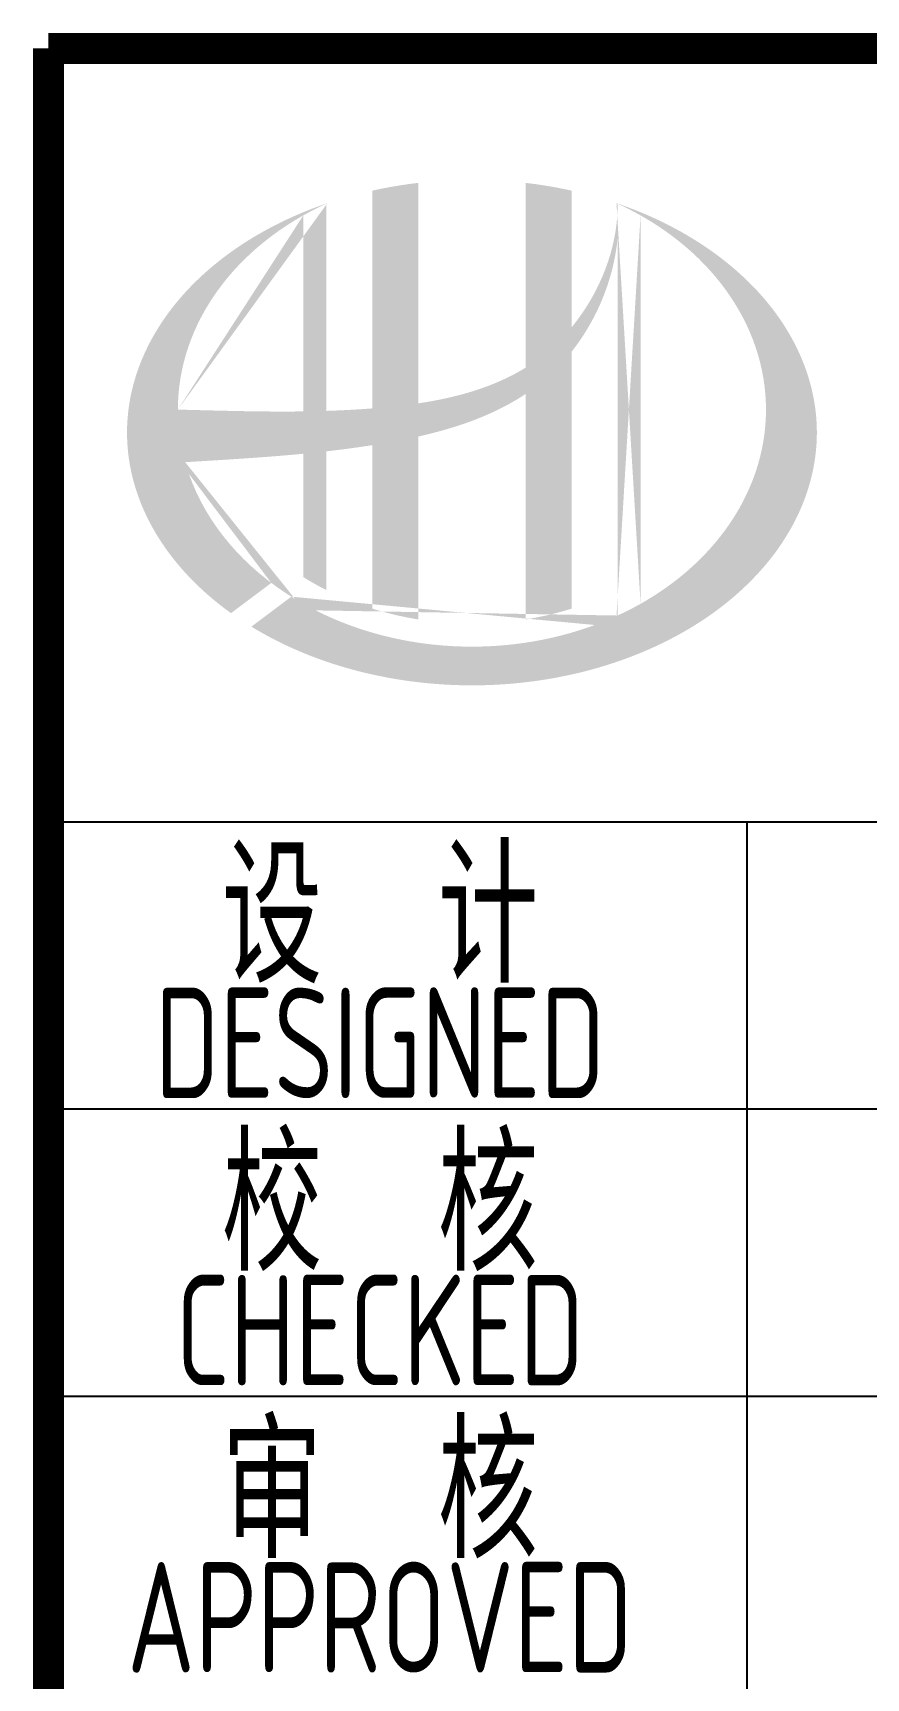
# Model space of a CAD drawing. Extents: x 5904849 to 6011887, y -826029 to -177002.
# Drawn here: x 5945214 to 5947099, y -493543 to -489821 of the extents above; entities that cross this region are included whole.
import ezdxf
from ezdxf.enums import TextEntityAlignment as Align

# ---------------------------------------------------------------- set-up
doc = ezdxf.new("R2010")
doc.units = 0
doc.header["$LTSCALE"] = 1000
doc.header["$MEASUREMENT"] = 0
doc.layers.get('0').update_dxf_attribs({"linetype": 'CONTINUOUS'})
doc.styles.add('AHD', font='sceie.shx', dxfattribs={"width": 0.7, "bigfont": 'sceic.shx'})

msp = doc.modelspace()

# ---------------------------------------------------------------- hatches: boundary and pattern name
h = msp.add_hatch(color=256)
edge = h.paths.add_edge_path()
edge.add_spline(control_points=[(5946085.9, -490733.9), (5946092, -490732.6), (5946098.1, -490731.1), (5946147.2, -490719.2), (5946189.8, -490706.3), (5946264.8, -490675.1), (5946297.7, -490658.2), (5946328.6, -490637.6)], knot_values=[61.629012, 61.629012, 61.629012, 61.629012, 63.330431, 63.330431, 75.353634, 75.353634, 85.398649, 85.398649, 85.398649, 85.398649], degree=3, periodic=0)
edge.add_line((5946328.6, -490637.6), (5946328.6, -491147.8))
edge.add_spline(control_points=[(5946328.6, -491147.8), (5946345.7, -491145.1), (5946362.7, -491141.7), (5946397.5, -491133.7), (5946415.2, -491128.8), (5946432.6, -491123.4)], knot_values=[4.908456, 4.908456, 4.908456, 4.908456, 4.992821, 4.992821, 5.083034, 5.083034, 5.083034, 5.083034], degree=3, periodic=0)
edge.add_line((5946432.6, -491123.4), (5946432.6, -490542))
edge.add_spline(control_points=[(5946432.6, -490542), (5946441.2, -490531), (5946449.4, -490519.7), (5946475.5, -490480), (5946491.2, -490450), (5946520.4, -490377.3), (5946531.6, -490333.5), (5946536.3, -490288.2), (5946536.4, -490286.9), (5946536.6, -490285.6)], knot_values=[97.991744, 97.991744, 97.991744, 97.991744, 101.64219, 101.64219, 110.337975, 110.337975, 121.934322, 121.934322, 122.270691, 122.270691, 122.270691, 122.270691], degree=3, periodic=0)
edge.add_line((5946536.6, -490285.6), (5946536.6, -490215.2))
edge.add_spline(control_points=[(5946536.6, -490215.2), (5946536.5, -490222.8), (5946536.1, -490230.5), (5946535.5, -490238.2)], knot_values=[126.194075, 126.194075, 126.194075, 126.194075, 128.396762, 128.396762, 128.396762, 128.396762], degree=3, periodic=0)
edge.add_spline(control_points=[(5946535.5, -490238.2), (5946535.1, -490244.4), (5946534.5, -490250.6), (5946533.7, -490256.8)], knot_values=[124.417049, 124.417049, 124.417049, 124.417049, 126.194075, 126.194075, 126.194075, 126.194075], degree=3, periodic=0)
edge.add_spline(control_points=[(5946533.7, -490256.8), (5946532.5, -490265.9), (5946531.1, -490275.1), (5946529.3, -490284.2)], knot_values=[121.80529, 121.80529, 121.80529, 121.80529, 124.417049, 124.417049, 124.417049, 124.417049], degree=3, periodic=0)
edge.add_spline(control_points=[(5946529.3, -490284.2), (5946526.9, -490296.3), (5946524, -490308.4), (5946520.5, -490320.5)], knot_values=[118.31574, 118.31574, 118.31574, 118.31574, 121.80529, 121.80529, 121.80529, 121.80529], degree=3, periodic=0)
edge.add_spline(control_points=[(5946520.5, -490320.5), (5946517, -490332.6), (5946512.9, -490344.6), (5946508.4, -490356.5)], knot_values=[114.795988, 114.795988, 114.795988, 114.795988, 118.31574, 118.31574, 118.31574, 118.31574], degree=3, periodic=0)
edge.add_spline(control_points=[(5946508.4, -490356.5), (5946503.9, -490368.2), (5946498.9, -490379.7), (5946493.5, -490391)], knot_values=[111.329641, 111.329641, 111.329641, 111.329641, 114.795988, 114.795988, 114.795988, 114.795988], degree=3, periodic=0)
edge.add_spline(control_points=[(5946493.5, -490391), (5946488, -490402.6), (5946481.9, -490413.9), (5946475.5, -490425)], knot_values=[107.79529, 107.79529, 107.79529, 107.79529, 111.329641, 111.329641, 111.329641, 111.329641], degree=3, periodic=0)
edge.add_spline(control_points=[(5946475.5, -490425), (5946469.2, -490435.8), (5946462.5, -490446.4), (5946455.3, -490456.6)], knot_values=[104.343579, 104.343579, 104.343579, 104.343579, 107.79529, 107.79529, 107.79529, 107.79529], degree=3, periodic=0)
edge.add_spline(control_points=[(5946455.3, -490456.6), (5946448.1, -490467), (5946440.5, -490477.1), (5946432.6, -490486.8)], knot_values=[100.8507, 100.8507, 100.8507, 100.8507, 104.343579, 104.343579, 104.343579, 104.343579], degree=3, periodic=0)
edge.add_line((5946432.6, -490486.8), (5946432.6, -490177.5))
edge.add_spline(control_points=[(5946432.6, -490177.5), (5946398.5, -490169.9), (5946363.7, -490164.1), (5946328.6, -490160)], knot_values=[4.423999, 4.423999, 4.423999, 4.423999, 4.558741, 4.558741, 4.558741, 4.558741], degree=3, periodic=0)
edge.add_line((5946328.6, -490160), (5946328.6, -490578.1))
edge.add_spline(control_points=[(5946328.6, -490578.1), (5946256.6, -490622.7), (5946172.4, -490645.9), (5946085.9, -490658.9)], knot_values=[63.246215, 63.246215, 63.246215, 63.246215, 87.689124, 87.689124, 87.689124, 87.689124], degree=3, periodic=0)
edge.add_line((5946085.9, -490658.9), (5946085.9, -490160))
edge.add_spline(control_points=[(5946085.9, -490160), (5946050.7, -490164.1), (5946015.9, -490169.9), (5945981.9, -490177.5)], knot_values=[4.866038, 4.866038, 4.866038, 4.866038, 5.000777, 5.000777, 5.000777, 5.000777], degree=3, periodic=0)
edge.add_line((5945981.9, -490177.5), (5945981.9, -490670.3))
edge.add_spline(control_points=[(5945981.9, -490670.3), (5945980.2, -490670.5), (5945945.3, -490673.1), (5945910.6, -490674.8), (5945877.9, -490675.9)], knot_values=[43.657356, 43.657356, 43.657356, 43.657356, 44.134253, 53.497092, 53.497092, 53.497092, 53.497092], degree=3, periodic=0)
edge.add_line((5945877.9, -490675.9), (5945877.9, -490206.8))
edge.add_spline(control_points=[(5945877.9, -490206.8), (5945860.8, -490212.6), (5945844.1, -490218.9), (5945827.7, -490225.6)], knot_values=[5.14157, 5.14157, 5.14157, 5.14157, 5.212921, 5.212921, 5.212921, 5.212921], degree=3, periodic=0)
edge.add_spline(control_points=[(5945827.7, -490225.6), (5945820.8, -490228.5), (5945813.9, -490231.4), (5945781.7, -490245.6), (5945757.2, -490257.8), (5945733.7, -490271)], knot_values=[5.212921, 5.212921, 5.212921, 5.212921, 5.24296, 5.24296, 5.355623, 5.355623, 5.355623, 5.355623], degree=3, periodic=0)
edge.add_spline(control_points=[(5945733.7, -490271), (5945718.8, -490279.4), (5945704.4, -490288.1), (5945690.4, -490297.2)], knot_values=[5.355623, 5.355623, 5.355623, 5.355623, 5.426974, 5.426974, 5.426974, 5.426974], degree=3, periodic=0)
edge.add_spline(control_points=[(5945690.4, -490297.2), (5945683, -490302), (5945675.7, -490307), (5945662.2, -490316.4), (5945656, -490321), (5945649.8, -490325.6)], knot_values=[5.426974, 5.426974, 5.426974, 5.426974, 5.464765, 5.464765, 5.498325, 5.498325, 5.498325, 5.498325], degree=3, periodic=0)
edge.add_spline(control_points=[(5945649.8, -490325.6), (5945623.8, -490345.1), (5945599.7, -490366), (5945577.8, -490388)], knot_values=[5.498325, 5.498325, 5.498325, 5.498325, 5.641027, 5.641027, 5.641027, 5.641027], degree=3, periodic=0)
edge.add_spline(control_points=[(5945577.8, -490388), (5945570.8, -490395), (5945564, -490402.1), (5945543.6, -490424.7), (5945530.7, -490440.5), (5945518.9, -490456.7)], knot_values=[5.641027, 5.641027, 5.641027, 5.641027, 5.686569, 5.686569, 5.783729, 5.783729, 5.783729, 5.783729], degree=3, periodic=0)
edge.add_spline(control_points=[(5945518.9, -490456.7), (5945503.8, -490477.5), (5945490.5, -490498.9), (5945477.4, -490523.8), (5945475.8, -490527), (5945474.2, -490530.2)], knot_values=[5.783729, 5.783729, 5.783729, 5.783729, 5.908374, 5.908374, 5.92643, 5.92643, 5.92643, 5.92643], degree=3, periodic=0)
edge.add_spline(control_points=[(5945474.2, -490530.2), (5945461.7, -490555.3), (5945451.7, -490580.9), (5945444.2, -490606.9)], knot_values=[5.92643, 5.92643, 5.92643, 5.92643, 6.069132, 6.069132, 6.069132, 6.069132], degree=3, periodic=0)
edge.add_spline(control_points=[(5945444.2, -490606.9), (5945440.9, -490618), (5945438.2, -490629.1), (5945432.8, -490655.3), (5945430.5, -490670.3), (5945429.1, -490685.4)], knot_values=[6.069132, 6.069132, 6.069132, 6.069132, 6.130179, 6.130179, 6.211834, 6.211834, 6.211834, 6.211834], degree=3, periodic=0)
edge.add_spline(control_points=[(5945429.1, -490685.4), (5945427.9, -490698.6), (5945427.2, -490711.8), (5945427.2, -490725)], knot_values=[6.211834, 6.211834, 6.211834, 6.211834, 6.283185, 6.283185, 6.283185, 6.283185], degree=3, periodic=0)
edge.add_spline(control_points=[(5945427.2, -490725), (5945427.2, -490734.3), (5945427.5, -490743.6), (5945428.2, -490753)], knot_values=[6.283185, 6.283185, 6.283185, 6.283185, 6.333655, 6.333655, 6.333655, 6.333655], degree=3, periodic=0)
edge.add_spline(control_points=[(5945428.2, -490753), (5945429.4, -490771.6), (5945431.9, -490790.2), (5945435.7, -490808.7)], knot_values=[6.333655, 6.333655, 6.333655, 6.333655, 6.434594, 6.434594, 6.434594, 6.434594], degree=3, periodic=0)
edge.add_spline(control_points=[(5945435.7, -490808.7), (5945435.9, -490809.9), (5945436.2, -490811.2), (5945440.1, -490829.7), (5945444.9, -490846.8), (5945450.8, -490863.9)], knot_values=[6.434594, 6.434594, 6.434594, 6.434594, 6.441278, 6.441278, 6.535532, 6.535532, 6.535532, 6.535532], degree=3, periodic=0)
edge.add_spline(control_points=[(5945450.8, -490863.9), (5945457, -490882.1), (5945464.5, -490900.1), (5945473.3, -490917.9)], knot_values=[6.535532, 6.535532, 6.535532, 6.535532, 6.636471, 6.636471, 6.636471, 6.636471], degree=3, periodic=0)
edge.add_spline(control_points=[(5945473.3, -490917.9), (5945475.5, -490922.4), (5945477.8, -490926.9), (5945487.1, -490944.5), (5945494.8, -490957.5), (5945503.2, -490970.4)], knot_values=[6.636471, 6.636471, 6.636471, 6.636471, 6.661894, 6.661894, 6.73741, 6.73741, 6.73741, 6.73741], degree=3, periodic=0)
edge.add_spline(control_points=[(5945503.2, -490970.4), (5945514.4, -490987.6), (5945526.7, -491004.4), (5945540.3, -491020.7)], knot_values=[6.73741, 6.73741, 6.73741, 6.73741, 6.838349, 6.838349, 6.838349, 6.838349], degree=3, periodic=0)
edge.add_spline(control_points=[(5945540.3, -491020.7), (5945546.2, -491027.9), (5945552.3, -491035), (5945566.8, -491050.9), (5945575.4, -491059.7), (5945584.3, -491068.4)], knot_values=[6.838349, 6.838349, 6.838349, 6.838349, 6.88251, 6.88251, 6.939288, 6.939288, 6.939288, 6.939288], degree=3, periodic=0)
edge.add_spline(control_points=[(5945584.3, -491068.4), (5945600, -491083.8), (5945616.9, -491098.6), (5945634.8, -491112.8)], knot_values=[6.939288, 6.939288, 6.939288, 6.939288, 7.040227, 7.040227, 7.040227, 7.040227], degree=3, periodic=0)
edge.add_spline(control_points=[(5945634.8, -491112.8), (5945643.7, -491119.9), (5945652.9, -491126.8), (5945662.4, -491133.6)], knot_values=[7.040227, 7.040227, 7.040227, 7.040227, 7.090696, 7.090696, 7.090696, 7.090696], degree=3, periodic=0)
edge.add_line((5945662.4, -491133.6), (5945753.5, -491065.2))
edge.add_ellipse((5946207.2, -490673), major_axis=(665, 0), ratio=0.806676, start_angle=192.819, end_angle=226.9853, ccw=False)
edge.add_spline(control_points=[(5945558.8, -490792), (5945582.8, -490790.5), (5945606.9, -490789.1), (5945695.6, -490783.5), (5945760.4, -490779.2), (5945825.9, -490772.9)], knot_values=[11.398263, 11.398263, 11.398263, 11.398263, 18.40729, 18.40729, 37.18094, 37.18094, 37.18094, 37.18094], degree=3, periodic=0)
edge.add_line((5945825.9, -490772.9), (5945825.9, -491052))
edge.add_spline(control_points=[(5945825.9, -491052), (5945829.4, -491054.2), (5945833, -491056.4), (5945850, -491066.6), (5945863.8, -491074.2), (5945877.9, -491081.3)], knot_values=[4.049945, 4.049945, 4.049945, 4.049945, 4.072021, 4.072021, 4.153257, 4.153257, 4.153257, 4.153257], degree=3, periodic=0)
edge.add_line((5945877.9, -491081.3), (5945877.9, -490767.4))
edge.add_spline(control_points=[(5945877.9, -490767.4), (5945910.1, -490763.8), (5945942.5, -490759.5), (5945977.3, -490754.2), (5945979.6, -490753.8), (5945981.9, -490753.5)], knot_values=[42.135009, 42.135009, 42.135009, 42.135009, 51.307228, 51.307228, 51.948574, 51.948574, 51.948574, 51.948574], degree=3, periodic=0)
edge.add_line((5945981.9, -490753.5), (5945981.9, -491123.4))
edge.add_spline(control_points=[(5945981.9, -491123.4), (5946015.5, -491133.9), (5946050.4, -491142.1), (5946085.9, -491147.8)], knot_values=[4.34174, 4.34174, 4.34174, 4.34174, 4.516316, 4.516316, 4.516316, 4.516316], degree=3, periodic=0)
edge.add_line((5946085.9, -491147.8), (5946085.9, -490733.9))
edge = h.paths.add_edge_path(flags=16)
edge.add_ellipse((5946207.2, -490673), major_axis=(665, 0), ratio=0.806676, start_angle=124.9875, end_angle=179.999, ccw=False)
edge.add_line((5945825.9, -490233.5), (5945825.9, -490677.1))
edge.add_spline(control_points=[(5945825.9, -490677.1), (5945730.5, -490678.4), (5945636.6, -490675.3), (5945542.2, -490673)], knot_values=[11.27373, 11.27373, 11.27373, 11.27373, 38.687513, 38.687513, 38.687513, 38.687513], degree=3, periodic=0)
edge = h.paths.add_edge_path()
edge.add_spline(control_points=[(5945708.4, -491164.1), (5945739.4, -491183.1), (5945772.6, -491200.4), (5945857.2, -491237.6), (5945910.5, -491255.4), (5946021.2, -491282), (5946078.7, -491290.7), (5946194.8, -491298.5), (5946253.5, -491297.6), (5946369, -491286.1), (5946425.9, -491275.6), (5946534.9, -491245.5), (5946587.1, -491226), (5946684, -491179.1), (5946728.8, -491151.8), (5946808.7, -491090.8), (5946843.9, -491057.2), (5946903.2, -490985.8), (5946927.3, -490947.9), (5946963.7, -490869.8), (5946976, -490829.5), (5946988.6, -490748.3), (5946988.9, -490707.4), (5946977.4, -490625.9), (5946965.6, -490585.4), (5946930, -490506.6), (5946906.2, -490468.4), (5946847.4, -490396.3), (5946812.3, -490362.3), (5946732.5, -490300.7), (5946687.8, -490273), (5946606.6, -490233.2), (5946572.2, -490219), (5946536.6, -490206.8)], knot_values=[0.886421, 0.886421, 0.886421, 0.886421, 1.040557, 1.040557, 1.261172, 1.261172, 1.481788, 1.481788, 1.702404, 1.702404, 1.92302, 1.92302, 2.143636, 2.143636, 2.364252, 2.364252, 2.584868, 2.584868, 2.805484, 2.805484, 3.026099, 3.026099, 3.246715, 3.246715, 3.46852, 3.46852, 3.690325, 3.690325, 3.91213, 3.91213, 4.133935, 4.133935, 4.283209, 4.283209, 4.283209, 4.283209], degree=3, periodic=0)
edge.add_line((5946536.6, -490206.8), (5946536.6, -490206.8))
edge.add_spline(control_points=[(5946536.6, -490206.9), (5946536.6, -490209.7), (5946536.6, -490212.4), (5946536.6, -490215.2)], knot_values=[128.396762, 128.396762, 128.396762, 128.396762, 129.192193, 129.192193, 129.192193, 129.192193], degree=3, periodic=0)
edge.add_line((5946536.6, -490215.2), (5946536.6, -491139))
edge.add_ellipse((5946207.2, -490673), major_axis=(665, 0), ratio=0.806676, start_angle=232.1054, end_angle=299.6833, ccw=False)
edge.add_line((5945798.8, -491096.3), (5945708.4, -491164.1))
edge = h.paths.add_edge_path(flags=16)
edge.add_ellipse((5946207.2, -490673), major_axis=(665, 0), ratio=0.806676, start_angle=304.9875, end_angle=415.0121, ccw=False)
edge.add_line((5946588.6, -491112.5), (5946588.6, -490233.5))

# ---------------------------------------------------------------- linework, layer by layer
for p, q in [((5945249.4, -491605.6), (5956249.4, -491605.6)), ((5946829.4, -494855.6), (5946829.4, -491605.6)), ((5946829.4, -494855.6), (5946829.4, -491605.6)), ((5946829.4, -494855.6), (5946829.4, -491605.6)), ((5945249.4, -492255.6), (5950749.4, -492255.6)), ((5945249.4, -492905.6), (5950749.4, -492905.6))]:
    msp.add_line(p, q)
at = {"const_width": 70}
for points in [[(5945249.4, -489855.6), (5945249.4, -495855.6)], [(5963249.4, -489855.6), (5945249.4, -489855.6)]]:
    msp.add_lwpolyline(points, dxfattribs=at)

# ---------------------------------------------------------------- texts
at = {"style": 'AHD', "width": 0.8}
for s, height, p in [('设  计', 300, (5945999.4, -491805.6)), ('设  计', 300, (5945999.4, -491805.6)), ('DESIGNED', 250, (5945999.4, -492105.6)), ('DESIGNED', 250, (5945999.4, -492105.6)), ('校  核', 300, (5945999.4, -492455.6)), ('校  核', 300, (5945999.4, -492455.6)), ('CHECKED', 250, (5945999.4, -492755.6)), ('CHECKED', 250, (5945999.4, -492755.6)), ('审  核', 300, (5945999.4, -493105.6)), ('审  核', 300, (5945999.4, -493105.6)), ('APPROVED', 250, (5945999.4, -493405.6)), ('APPROVED', 250, (5945999.4, -493405.6))]:
    msp.add_text(s, height=height, dxfattribs=at).set_placement(p, align=Align.MIDDLE)

doc.saveas('drawing.dxf')
